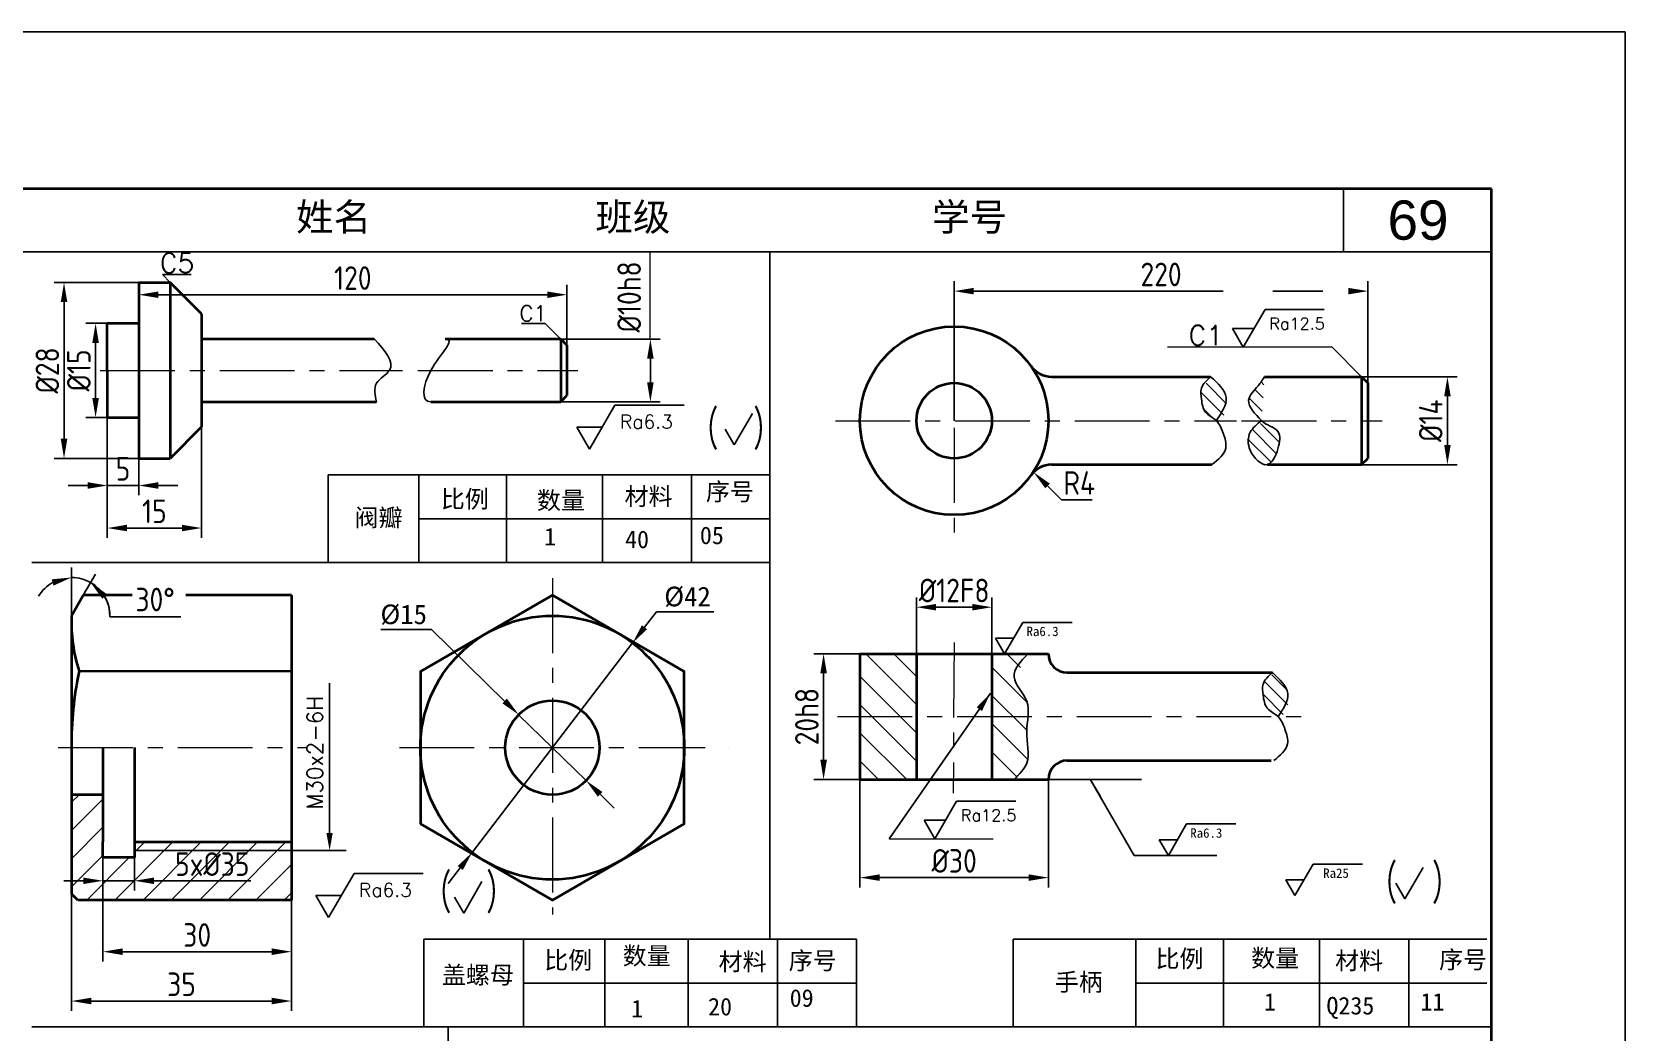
# Model space of a CAD drawing. Header units: millimetres. Extents: x 645 to 2308, y 762 to 2069.
# Drawn here: x 2105.5 to 2308.5, y 1611.5 to 1738.9 of the extents above; entities that cross this region are included whole.
import ezdxf
from ezdxf.enums import TextEntityAlignment as Align

# ---------------------------------------------------------------- set-up
doc = ezdxf.new("R2010")
doc.units = ezdxf.units.MM
doc.linetypes.add('CENTER', pattern=[50.8, 31.75, -6.35, 6.35, -6.35])
for name, color, linetype in [('尺寸标注', 250, 'Continuous'), ('文字', 7, 'Continuous'), ('细实线', 7, 'Continuous')]:
    doc.layers.add(name, color=color, linetype=linetype)
for name, color, linetype, lineweight in [('点划线', 7, 'CENTER', 15), ('点化线', 7, 'CENTER', 15), ('点画线', 7, 'CENTER', 15), ('粗实线', 7, 'Continuous', 40)]:
    doc.layers.add(name, color=color, linetype=linetype, lineweight=lineweight)
doc.styles.add('HZ', font='txt.shx', dxfattribs={"bigfont": 'gbcbig.shx'})
doc.styles.add('汉字', font='gbenor.shx', dxfattribs={"bigfont": 'gbcbig.shx'})
doc.styles.add('直径', font='txt.shx')
doc.dimstyles.new('ISO-25', dxfattribs={"dimtxt": 3, "dimasz": 2.5, "dimexe": 1.25, "dimexo": 0, "dimtad": 1, "dimdec": 0, "dimdsep": 46, "dimtxsty": '汉字', "dimcen": 2.5, "dimadec": 0, "dimazin": 0, "dimtfac": 1, "dimtdec": 0, "dimtmove": 0, "dimatfit": 3, "dimfxl": 0, "dimarcsym": 0})
doc.dimstyles.new('ISO-25$2', dxfattribs={"dimtxt": 3, "dimasz": 2.5, "dimexe": 1.25, "dimexo": 0, "dimtad": 1, "dimtih": 1, "dimtoh": 1, "dimdec": 0, "dimdsep": 46, "dimtxsty": '汉字', "dimcen": 2.5, "dimadec": 0, "dimazin": 0, "dimtfac": 1, "dimtdec": 0, "dimtmove": 0, "dimatfit": 3, "dimfxl": 0, "dimarcsym": 0})
doc.dimstyles.new('ISO-25$4', dxfattribs={"dimtxt": 3, "dimasz": 2.5, "dimexe": 1.25, "dimexo": 0, "dimtad": 1, "dimtoh": 1, "dimdec": 0, "dimlfac": 1.25, "dimdsep": 46, "dimtxsty": '汉字', "dimcen": 2.5, "dimadec": 0, "dimazin": 2, "dimtfac": 1, "dimtdec": 0, "dimtmove": 0, "dimatfit": 1, "dimfxl": 0, "dimarcsym": 0})
doc.dimstyles.new('直径', dxfattribs={"dimtxt": 2.5, "dimasz": 2.5, "dimexe": 1.25, "dimexo": 0, "dimtad": 1, "dimtoh": 1, "dimdsep": 46, "dimtxsty": 'Standard', "dimcen": 2.5, "dimadec": 0, "dimazin": 2, "dimtfac": 1, "dimtmove": 0, "dimatfit": 3, "dimldrblk": 'NONE', "dimfxl": 0, "dimarcsym": 0})
pattern_1 = [(135, (1963.456, 1482.8559), (-0.8980256, -0.8980256), [])]

# ---------------------------------------------------------------- blocks, each defined once
blk = doc.blocks.new('*D135')
at = {"layer": 'Defpoints', "color": 0, "transparency": 16777216}
for p in [(2115.14, 1701.75), (2113.65, 1689.75), (2115.14, 1689.75)]:
    blk.add_point(p, dxfattribs=at)
at = {"layer": '细实线', "color": 0, "lineweight": -2, "transparency": 16777216}
for p, q in [((2115.14, 1701.75), (2112.4, 1701.75)), ((2113.65, 1699.25), (2113.65, 1692.25)), ((2115.14, 1689.75), (2112.4, 1689.75))]:
    blk.add_line(p, q, dxfattribs=at)
at = {"layer": '细实线', "color": 0, "transparency": 16777216}
for points in [[(2113.23, 1699.25), (2114.07, 1699.25), (2113.65, 1701.75)], [(2113.23, 1692.25), (2114.07, 1692.25), (2113.65, 1689.75)]]:
    blk.add_solid(points, dxfattribs=at)
at = {"layer": '细实线', "color": 0, "transparency": 16777216, "insert": (2111.52, 1695.75), "char_height": 3, "attachment_point": 5, "rotation": 90, "style": '汉字'}
blk.add_mtext('%%C15', dxfattribs=at)
blk = doc.blocks.new('*D136')
at = {"layer": 'Defpoints', "color": 0, "transparency": 16777216}
for p in [(2119.14, 1706.95), (2109.63, 1684.55), (2119.14, 1684.55)]:
    blk.add_point(p, dxfattribs=at)
at = {"layer": '细实线', "color": 0, "lineweight": -2, "transparency": 16777216}
for p, q in [((2119.14, 1706.95), (2108.38, 1706.95)), ((2109.63, 1704.45), (2109.63, 1687.05)), ((2119.14, 1684.55), (2108.38, 1684.55))]:
    blk.add_line(p, q, dxfattribs=at)
at = {"layer": '细实线', "color": 0, "transparency": 16777216}
for points in [[(2109.21, 1704.45), (2110.05, 1704.45), (2109.63, 1706.95)], [(2109.21, 1687.05), (2110.05, 1687.05), (2109.63, 1684.55)]]:
    blk.add_solid(points, dxfattribs=at)
at = {"layer": '细实线', "color": 0, "transparency": 16777216, "insert": (2107.51, 1695.75), "char_height": 3, "attachment_point": 5, "rotation": 90, "style": '汉字'}
blk.add_mtext('%%c28', dxfattribs=at)
blk = doc.blocks.new('*D137')
at = {"layer": 'Defpoints', "color": 0, "transparency": 16777216}
for p in [(2119.14, 1706.95), (2173.68, 1705.39), (2173.68, 1698.95)]:
    blk.add_point(p, dxfattribs=at)
at = {"layer": '细实线', "color": 0, "lineweight": -2, "transparency": 16777216}
for p, q in [((2119.14, 1706.95), (2119.14, 1704.14)), ((2173.68, 1698.95), (2173.68, 1706.64)), ((2121.64, 1705.39), (2171.18, 1705.39))]:
    blk.add_line(p, q, dxfattribs=at)
at = {"layer": '细实线', "color": 0, "transparency": 16777216}
for points in [[(2121.64, 1705.8), (2121.64, 1704.97), (2119.14, 1705.39)], [(2171.18, 1705.8), (2171.18, 1704.97), (2173.68, 1705.39)]]:
    blk.add_solid(points, dxfattribs=at)
at = {"layer": '细实线', "color": 0, "transparency": 16777216, "insert": (2146.41, 1707.51), "char_height": 3, "attachment_point": 5, "style": '汉字'}
blk.add_mtext('120', dxfattribs=at)
blk = doc.blocks.new('*D138')
at = {"layer": 'Defpoints', "color": 0, "transparency": 16777216}
for p in [(2168.59, 1699.75), (2168.59, 1691.75), (2184.31, 1691.75)]:
    blk.add_point(p, dxfattribs=at)
at = {"layer": '细实线', "color": 0, "lineweight": -2, "transparency": 16777216}
for p, q in [((2168.59, 1699.75), (2185.56, 1699.75)), ((2184.31, 1697.25), (2184.31, 1694.25)), ((2168.59, 1691.75), (2185.56, 1691.75))]:
    blk.add_line(p, q, dxfattribs=at)
at = {"layer": '细实线', "color": 0, "transparency": 16777216}
for points in [[(2183.89, 1697.25), (2184.73, 1697.25), (2184.31, 1699.75)], [(2183.89, 1694.25), (2184.73, 1694.25), (2184.31, 1691.75)]]:
    blk.add_solid(points, dxfattribs=at)
at = {"layer": '细实线', "color": 0, "transparency": 16777216, "insert": (2181.61, 1705.11), "char_height": 3, "attachment_point": 5, "rotation": 90, "style": '汉字'}
blk.add_mtext('%%C10h8', dxfattribs=at)
blk = doc.blocks.new('*D139')
at = {"layer": 'Defpoints', "color": 0, "transparency": 16777216}
for p in [(2114.59, 1635.72), (2118.59, 1635.72), (2118.59, 1630.77)]:
    blk.add_point(p, dxfattribs=at)
at = {"layer": '细实线', "color": 0, "lineweight": -2, "transparency": 16777216}
for p, q in [((2114.59, 1635.72), (2114.59, 1629.52)), ((2118.59, 1635.72), (2118.59, 1629.52)), ((2112.09, 1630.77), (2109.59, 1630.77)), ((2114.59, 1630.77), (2118.59, 1630.77)), ((2121.09, 1630.77), (2133.44, 1630.77))]:
    blk.add_line(p, q, dxfattribs=at)
at = {"layer": '细实线', "color": 0, "transparency": 16777216}
for points in [[(2112.09, 1631.18), (2112.09, 1630.35), (2114.59, 1630.77)], [(2121.09, 1631.18), (2121.09, 1630.35), (2118.59, 1630.77)]]:
    blk.add_solid(points, dxfattribs=at)
at = {"layer": '细实线', "color": 0, "transparency": 16777216, "insert": (2128.51, 1632.89), "char_height": 3, "attachment_point": 5, "style": '汉字'}
blk.add_mtext('5x%%c35', dxfattribs=at)
blk = doc.blocks.new('*D140')
at = {"layer": 'Defpoints', "color": 0, "transparency": 16777216}
for p in [(2167.53, 1651.92), (2176.12, 1643.53)]:
    blk.add_point(p, dxfattribs=at)
at = {"layer": '细实线', "color": 0, "lineweight": -2, "transparency": 16777216}
for p, q in [((2149.98, 1662.76), (2156.44, 1662.76)), ((2156.44, 1662.76), (2165.75, 1653.66)), ((2176.12, 1643.53), (2167.53, 1651.92)), ((2177.9, 1641.78), (2179.69, 1640.03))]:
    blk.add_line(p, q, dxfattribs=at)
at = {"layer": '细实线', "color": 0, "transparency": 16777216}
for points in [[(2166.04, 1653.96), (2165.46, 1653.36), (2167.53, 1651.92)], [(2178.2, 1642.08), (2177.61, 1641.48), (2176.12, 1643.53)]]:
    blk.add_solid(points, dxfattribs=at)
at = {"layer": '细实线', "color": 0, "transparency": 16777216, "insert": (2152.89, 1664.64), "char_height": 2.5, "attachment_point": 5}
blk.add_mtext('%%C15', dxfattribs=at)
blk = doc.blocks.new('_None')
blk = doc.blocks.new('*D141')
at = {"layer": 'Defpoints', "color": 0, "transparency": 16777216}
for p in [(2270.82, 1694.95), (2285.82, 1694.95), (2271.34, 1683.75)]:
    blk.add_point(p, dxfattribs=at)
at = {"layer": '细实线', "color": 0, "lineweight": -2, "transparency": 16777216}
for p, q in [((2270.82, 1694.95), (2287.07, 1694.95)), ((2285.82, 1686.25), (2285.82, 1692.45)), ((2271.34, 1683.75), (2287.07, 1683.75))]:
    blk.add_line(p, q, dxfattribs=at)
at = {"layer": '细实线', "color": 0, "transparency": 16777216}
for points in [[(2285.41, 1692.45), (2286.24, 1692.45), (2285.82, 1694.95)], [(2285.41, 1686.25), (2286.24, 1686.25), (2285.82, 1683.75)]]:
    blk.add_solid(points, dxfattribs=at)
at = {"layer": '细实线', "color": 0, "transparency": 16777216, "insert": (2283.7, 1689.35), "char_height": 3, "attachment_point": 5, "rotation": 90, "style": '汉字'}
blk.add_mtext('%%C14', dxfattribs=at)
blk = doc.blocks.new('*D142')
at = {"layer": 'Defpoints', "color": 0, "transparency": 16777216}
for p in [(2227.8, 1665.6), (2218.2, 1659.67), (2227.8, 1659.67)]:
    blk.add_point(p, dxfattribs=at)
at = {"layer": '细实线', "color": 0, "lineweight": -2, "transparency": 16777216}
for p, q in [((2218.2, 1659.67), (2218.2, 1666.85)), ((2227.8, 1659.67), (2227.8, 1666.85)), ((2220.7, 1665.6), (2225.3, 1665.6))]:
    blk.add_line(p, q, dxfattribs=at)
at = {"layer": '细实线', "color": 0, "transparency": 16777216}
for points in [[(2220.7, 1666.02), (2220.7, 1665.19), (2218.2, 1665.6)], [(2225.3, 1666.02), (2225.3, 1665.19), (2227.8, 1665.6)]]:
    blk.add_solid(points, dxfattribs=at)
at = {"layer": '细实线', "color": 0, "transparency": 16777216, "insert": (2223, 1667.73), "char_height": 3, "attachment_point": 5, "style": '汉字'}
blk.add_mtext('%%c12F8', dxfattribs=at)
blk = doc.blocks.new('*D143')
at = {"layer": 'Defpoints', "color": 0, "transparency": 16777216}
for p in [(2211, 1659.67), (2206.37, 1643.67), (2211, 1643.67)]:
    blk.add_point(p, dxfattribs=at)
at = {"layer": '细实线', "color": 0, "lineweight": -2, "transparency": 16777216}
for p, q in [((2211, 1659.67), (2205.12, 1659.67)), ((2206.37, 1657.17), (2206.37, 1646.17)), ((2211, 1643.67), (2205.12, 1643.67))]:
    blk.add_line(p, q, dxfattribs=at)
at = {"layer": '细实线', "color": 0, "transparency": 16777216}
for points in [[(2205.95, 1657.17), (2206.79, 1657.17), (2206.37, 1659.67)], [(2205.95, 1646.17), (2206.79, 1646.17), (2206.37, 1643.67)]]:
    blk.add_solid(points, dxfattribs=at)
at = {"layer": '细实线', "color": 0, "transparency": 16777216, "insert": (2204.24, 1651.67), "char_height": 3, "attachment_point": 5, "rotation": 90, "style": '汉字'}
blk.add_mtext('20h8', dxfattribs=at)
blk = doc.blocks.new('*D144')
at = {"layer": 'Defpoints', "color": 0, "transparency": 16777216}
for p in [(2211, 1643.67), (2235, 1643.67), (2235, 1631.17)]:
    blk.add_point(p, dxfattribs=at)
at = {"layer": '细实线', "color": 0, "lineweight": -2, "transparency": 16777216}
for p, q in [((2211, 1643.67), (2211, 1629.92)), ((2235, 1643.67), (2235, 1629.92)), ((2213.5, 1631.17), (2232.5, 1631.17))]:
    blk.add_line(p, q, dxfattribs=at)
at = {"layer": '细实线', "color": 0, "transparency": 16777216}
for points in [[(2213.5, 1631.59), (2213.5, 1630.76), (2211, 1631.17)], [(2232.5, 1631.59), (2232.5, 1630.76), (2235, 1631.17)]]:
    blk.add_solid(points, dxfattribs=at)
at = {"layer": '细实线', "color": 0, "transparency": 16777216, "insert": (2223, 1633.3), "char_height": 3, "attachment_point": 5, "style": '汉字'}
blk.add_mtext('%%c30', dxfattribs=at)
blk = doc.blocks.new('粗糙度+')
at = {"layer": '细实线'}
for p, q in [((0, 0), (5.77, 10)), ((5.77, 10), (13.35, 10)), ((13.35, 10), (21.47, 10)), ((-2.89, 5), (2.89, 5)), ((0, 0), (-2.89, 5))]:
    blk.add_line(p, q, dxfattribs=at)
blk.add_attdef('RA', text='', height=3, dxfattribs=at).set_placement((17.18, 5.63), align=Align.RIGHT)
blk = doc.blocks.new('1')
at = {"layer": '细实线'}
for p, q in [((0, 0), (4.62, 8)), ((4.62, 8), (10.68, 8)), ((10.68, 8), (17.18, 8)), ((-2.31, 4), (2.31, 4)), ((0, 0), (-2.31, 4))]:
    blk.add_line(p, q, dxfattribs=at)
at = {"layer": '点划线', "style": 'HZ'}
blk.add_attdef('RA', (5.52, 3.76), '', height=2.5, dxfattribs=at)
blk = doc.blocks.new('*D189')
at = {"layer": 'Defpoints', "color": 0, "transparency": 16777216}
for p in [(2233.11, 1682.79), (2235.4, 1680.55)]:
    blk.add_point(p, dxfattribs=at)
at = {"layer": '点划线', "color": 0, "lineweight": -2, "transparency": 16777216}
for p, q in [((2236.68, 1679.29), (2234.9, 1681.04)), ((2240.56, 1679.29), (2236.68, 1679.29))]:
    blk.add_line(p, q, dxfattribs=at)
at = {"layer": '点划线', "color": 0, "transparency": 16777216}
blk.add_solid([(2235.19, 1681.34), (2234.6, 1680.74), (2233.11, 1682.79)], dxfattribs=at)
at = {"layer": '点划线', "color": 0, "transparency": 16777216, "insert": (2238.93, 1681.42), "char_height": 3, "attachment_point": 5, "style": '汉字'}
blk.add_mtext('R4', dxfattribs=at)
blk = doc.blocks.new('*D195')
at = {"layer": 'Defpoints', "color": 0, "transparency": 16777216}
for p in [(2115.14, 1689.95), (2119.14, 1689.75), (2119.14, 1681.1)]:
    blk.add_point(p, dxfattribs=at)
at = {"layer": '点划线', "color": 0, "lineweight": -2, "transparency": 16777216}
for p, q in [((2115.14, 1689.95), (2115.14, 1679.85)), ((2119.14, 1689.75), (2119.14, 1679.85)), ((2112.64, 1681.1), (2110.14, 1681.1)), ((2115.14, 1681.1), (2119.14, 1681.1)), ((2121.64, 1681.1), (2124.14, 1681.1))]:
    blk.add_line(p, q, dxfattribs=at)
at = {"layer": '点划线', "color": 0, "transparency": 16777216}
for points in [[(2112.64, 1681.52), (2112.64, 1680.68), (2115.14, 1681.1)], [(2121.64, 1681.52), (2121.64, 1680.68), (2119.14, 1681.1)]]:
    blk.add_solid(points, dxfattribs=at)
at = {"layer": '点划线', "color": 0, "transparency": 16777216, "insert": (2117.14, 1683.22), "char_height": 3, "attachment_point": 5, "style": '汉字'}
blk.add_mtext('5', dxfattribs=at)
blk = doc.blocks.new('*D196')
at = {"layer": 'Defpoints', "color": 0, "transparency": 16777216}
for p in [(2115.14, 1689.95), (2127.14, 1689.95), (2127.14, 1675.68)]:
    blk.add_point(p, dxfattribs=at)
at = {"layer": '点划线', "color": 0, "lineweight": -2, "transparency": 16777216}
for p, q in [((2115.14, 1689.95), (2115.14, 1674.43)), ((2127.14, 1689.95), (2127.14, 1674.43)), ((2117.64, 1675.68), (2124.64, 1675.68))]:
    blk.add_line(p, q, dxfattribs=at)
at = {"layer": '点划线', "color": 0, "transparency": 16777216}
for points in [[(2117.64, 1676.1), (2117.64, 1675.27), (2115.14, 1675.68)], [(2124.64, 1676.1), (2124.64, 1675.27), (2127.14, 1675.68)]]:
    blk.add_solid(points, dxfattribs=at)
at = {"layer": '点划线', "color": 0, "transparency": 16777216, "insert": (2121.14, 1677.81), "char_height": 3, "attachment_point": 5, "style": '汉字'}
blk.add_mtext('15', dxfattribs=at)
blk = doc.blocks.new('*D197')
at = {"layer": 'Defpoints', "color": 0, "transparency": 16777216}
for p in [(2275.7, 1705.85), (2223, 1689.35), (2275.7, 1689.35)]:
    blk.add_point(p, dxfattribs=at)
at = {"layer": '点划线', "color": 0, "lineweight": -2, "transparency": 16777216}
for p, q in [((2223, 1689.35), (2223, 1707.1)), ((2275.7, 1689.35), (2275.7, 1707.1)), ((2225.5, 1705.85), (2273.2, 1705.85))]:
    blk.add_line(p, q, dxfattribs=at)
at = {"layer": '点划线', "color": 0, "transparency": 16777216}
for points in [[(2225.5, 1706.26), (2225.5, 1705.43), (2223, 1705.85)], [(2273.2, 1706.26), (2273.2, 1705.43), (2275.7, 1705.85)]]:
    blk.add_solid(points, dxfattribs=at)
at = {"layer": '点划线', "color": 0, "transparency": 16777216, "insert": (2249.35, 1707.97), "char_height": 3, "attachment_point": 5, "style": '汉字'}
blk.add_mtext('220', dxfattribs=at)
blk = doc.blocks.new('*D281')
at = {"layer": 'Defpoints', "color": 0, "transparency": 16777216}
for p in [(2182.04, 1661.06), (2161.61, 1634.38)]:
    blk.add_point(p, dxfattribs=at)
at = {"layer": '尺寸标注', "color": 0, "lineweight": -2, "transparency": 16777216}
for p, q in [((2185.08, 1665.03), (2183.56, 1663.05)), ((2192.37, 1665.03), (2185.08, 1665.03)), ((2161.61, 1634.38), (2182.04, 1661.06)), ((2160.09, 1632.4), (2158.57, 1630.41))]:
    blk.add_line(p, q, dxfattribs=at)
at = {"layer": '尺寸标注', "color": 0, "transparency": 16777216}
for points in [[(2183.23, 1663.3), (2183.89, 1662.79), (2182.04, 1661.06)], [(2159.76, 1632.65), (2160.42, 1632.14), (2161.61, 1634.38)]]:
    blk.add_solid(points, dxfattribs=at)
at = {"layer": '尺寸标注', "color": 0, "transparency": 16777216, "insert": (2189.04, 1666.91), "char_height": 2.5, "attachment_point": 5}
blk.add_mtext('%%C42', dxfattribs=at)
blk = doc.blocks.new('*D282')
at = {"layer": 'Defpoints', "color": 0, "transparency": 16777216}
for p in [(2110.59, 1629.12), (2138.59, 1628.32), (2110.59, 1615.46)]:
    blk.add_point(p, dxfattribs=at)
at = {"layer": '尺寸标注', "color": 0, "lineweight": -2, "transparency": 16777216}
for p, q in [((2110.59, 1629.12), (2110.59, 1614.21)), ((2138.59, 1628.32), (2138.59, 1614.21)), ((2136.09, 1615.46), (2113.09, 1615.46))]:
    blk.add_line(p, q, dxfattribs=at)
at = {"layer": '尺寸标注', "color": 0, "transparency": 16777216}
for points in [[(2113.09, 1615.88), (2113.09, 1615.04), (2110.59, 1615.46)], [(2136.09, 1615.88), (2136.09, 1615.04), (2138.59, 1615.46)]]:
    blk.add_solid(points, dxfattribs=at)
at = {"layer": '尺寸标注', "color": 0, "transparency": 16777216, "insert": (2124.59, 1617.59), "char_height": 3, "attachment_point": 5, "style": '汉字'}
blk.add_mtext('35', dxfattribs=at)
blk = doc.blocks.new('*D283')
at = {"layer": 'Defpoints', "color": 0, "transparency": 16777216}
for p in [(2138.59, 1635.72), (2114.59, 1633.72), (2138.59, 1621.74)]:
    blk.add_point(p, dxfattribs=at)
at = {"layer": '尺寸标注', "color": 0, "lineweight": -2, "transparency": 16777216}
for p, q in [((2138.59, 1635.72), (2138.59, 1620.49)), ((2114.59, 1633.72), (2114.59, 1620.49)), ((2117.09, 1621.74), (2136.09, 1621.74))]:
    blk.add_line(p, q, dxfattribs=at)
at = {"layer": '尺寸标注', "color": 0, "transparency": 16777216}
for points in [[(2117.09, 1622.16), (2117.09, 1621.32), (2114.59, 1621.74)], [(2136.09, 1622.16), (2136.09, 1621.32), (2138.59, 1621.74)]]:
    blk.add_solid(points, dxfattribs=at)
at = {"layer": '尺寸标注', "color": 0, "transparency": 16777216, "insert": (2126.59, 1623.87), "char_height": 3, "attachment_point": 5, "style": '汉字'}
blk.add_mtext('30', dxfattribs=at)
blk = doc.blocks.new('*D284')
at = {"layer": 'Defpoints', "color": 0, "transparency": 16777216}
for p in [(2111.43, 1669.32), (2112.08, 1667.12), (2110.59, 1664.52), (2110.59, 1664.52), (2110.59, 1629.12)]:
    blk.add_point(p, dxfattribs=at)
at = {"layer": '尺寸标注', "color": 0, "lineweight": -2, "transparency": 16777216}
for p, q in [((2110.59, 1664.52), (2110.59, 1670.64)), ((2112.08, 1667.12), (2113.65, 1669.82)), ((2115.45, 1664.37), (2124.51, 1664.37))]:
    blk.add_line(p, q, dxfattribs=at)
for start, end in [(119.7541, 149.5081), (60, 90), (358.2067, 60), (0.4919, 30.2459)]:
    blk.add_arc((2110.59, 1664.52), 4.87, start, end, dxfattribs=at)
at = {"layer": '尺寸标注', "color": 0, "transparency": 16777216}
for points in [[(2108.06, 1669.15), (2108.28, 1668.35), (2110.59, 1669.39)], [(2114.5, 1666.68), (2115.09, 1667.27), (2113.02, 1668.74)]]:
    blk.add_solid(points, dxfattribs=at)
at = {"layer": '尺寸标注', "color": 0, "transparency": 16777216, "insert": (2121.23, 1666.58), "char_height": 3, "attachment_point": 5, "style": '汉字'}
blk.add_mtext('30°', dxfattribs=at)

msp = doc.modelspace()

# ---------------------------------------------------------------- hatches: boundary and pattern name
at = {"layer": '细实线'}
h = msp.add_hatch(dxfattribs=at)
h.set_pattern_fill('ANSI31', color=256, scale=0.8, angle=90, style=0)
h.set_pattern_definition([(135, (1963.456, 1482.8559), (-1.796051, -1.796051), [])])
edge = h.paths.add_edge_path()
edge.add_spline(control_points=[(2255.6663, 1694.9512), (2255.6663, 1694.3254), (2254.1159, 1693.7806), (2254.5505, 1691.9535), (2254.7465, 1690.2435), (2255.9692, 1689.7438), (2256.3873, 1689.3512)], knot_values=[0, 0, 0, 0, 1.87735994, 3.26965526, 5.03115985, 6.76211037, 6.76211037, 6.76211037, 6.76211037], degree=3, periodic=0)
edge.add_spline(control_points=[(2256.3873, 1689.3512), (2257.4517, 1689.3512), (2258.2769, 1692.8679), (2256.5479, 1694.2477), (2255.6663, 1694.9512)], knot_values=[0, 0, 0, 0, 3.19314557, 6.51424124, 6.51424124, 6.51424124, 6.51424124], degree=3, periodic=0)
h = msp.add_hatch(dxfattribs=at)
h.set_pattern_fill('ANSI31', color=256, scale=0.4, angle=90, style=0)
h.set_pattern_definition(pattern_1)
edge = h.paths.add_edge_path()
edge.add_spline(control_points=[(2255.6663, 1694.9512), (2255.6663, 1694.3254), (2254.1159, 1693.7806), (2254.5505, 1691.9535), (2254.7465, 1690.2435), (2255.9692, 1689.7438), (2256.3873, 1689.3512)], knot_values=[0, 0, 0, 0, 1.87735994, 3.26965526, 5.03115985, 6.76211037, 6.76211037, 6.76211037, 6.76211037], degree=3, periodic=0)
edge.add_spline(control_points=[(2256.3873, 1689.3512), (2257.4517, 1689.3512), (2258.2769, 1692.8679), (2256.5479, 1694.2477), (2255.6663, 1694.9512)], knot_values=[0, 0, 0, 0, 3.19314557, 6.51424124, 6.51424124, 6.51424124, 6.51424124], degree=3, periodic=0)
h = msp.add_hatch(dxfattribs=at)
h.set_pattern_fill('ANSI31', color=256, scale=0.4, angle=90, style=0)
h.set_pattern_definition(pattern_1)
edge = h.paths.add_edge_path()
edge.add_spline(control_points=[(2262.1528, 1689.3507), (2262.1069, 1688.6616), (2260.1133, 1688.0967), (2260.4429, 1685.3399), (2262.9455, 1682.7662), (2264.362, 1685.6938), (2264.7408, 1688.3866), (2262.7411, 1688.7596), (2262.1528, 1689.3507)], knot_values=[0.00049818, 0.00049818, 0.00049818, 0.00049818, 2.07298306, 4.33706949, 7.180248, 9.64086479, 11.81438725, 14.32040795, 14.32040795, 14.32040795, 14.32040795], degree=3, periodic=0)
edge.add_spline(control_points=[(2262.5223, 1694.9512), (2262.2758, 1694.5651), (2261.6469, 1693.5803), (2259.6844, 1691.7894), (2261.4261, 1690.1154), (2262.1342, 1689.3694), (2262.1527, 1689.3509), (2262.1528, 1689.3507)], knot_values=[14.32040795, 14.32040795, 14.32040795, 14.32040795, 15.73061725, 17.91765675, 20.93611055, 21.0141599, 21.01486212, 21.01486212, 21.01486212, 21.01486212], degree=3, periodic=0)
h = msp.add_hatch(dxfattribs=at)
h.set_pattern_fill('ANSI31', color=256, scale=0.8, angle=90, style=0)
h.set_pattern_definition([(135, (1963.456, 1494.8559), (-1.796051, -1.796051), [])])
edge = h.paths.add_edge_path()
edge.add_spline(control_points=[(2232.4859, 1651.6731), (2232.572, 1652.3757), (2232.5832, 1654.1726), (2228.6568, 1656.2479), (2233.5187, 1659.6731), (2232.3763, 1659.6731)], knot_values=[0.00000826, 0.00000826, 0.00000826, 0.00000826, 2.06182195, 5.53505451, 8.96239722, 8.96239722, 8.96239722, 8.96239722], degree=3, periodic=0)
edge.add_line((2232.3763, 1659.6731), (2227.803, 1659.6731))
edge.add_line((2227.803, 1659.6731), (2227.803, 1651.6731))
edge.add_line((2227.803, 1651.6731), (2232.4859, 1651.6731))
edge = h.paths.add_edge_path()
edge.add_spline(control_points=[(2230.6343, 1643.6731), (2231.2997, 1644.3278), (2232.9837, 1645.9847), (2231.9613, 1648.9814), (2232.4098, 1651.0529), (2232.4859, 1651.6731)], knot_values=[8.96239722, 8.96239722, 8.96239722, 8.96239722, 11.58570487, 15.60121603, 17.42106332, 17.42106332, 17.42106332, 17.42106332], degree=3, periodic=0)
edge.add_line((2232.4859, 1651.6731), (2227.803, 1651.6731))
edge.add_line((2227.803, 1651.6731), (2227.803, 1643.6731))
edge.add_line((2227.803, 1643.6731), (2230.6343, 1643.6731))
h.paths.add_polyline_path([(2211.003, 1643.6731), (2218.203, 1643.6731), (2218.203, 1651.6731), (2211.003, 1651.6731)])
h.paths.add_polyline_path([(2211.003, 1651.6731), (2218.203, 1651.6731), (2218.203, 1659.6731), (2211.003, 1659.6731)])
h = msp.add_hatch(dxfattribs=at)
h.set_pattern_fill('ANSI31', color=256, scale=0.4, angle=90, style=0)
h.set_pattern_definition(pattern_1)
edge = h.paths.add_edge_path()
edge.add_spline(control_points=[(2264.2466, 1651.6731), (2265.311, 1651.6731), (2266.1363, 1655.1897), (2264.4072, 1656.5696), (2263.5256, 1657.2731)], knot_values=[0, 0, 0, 0, 3.19314557, 6.51424124, 6.51424124, 6.51424124, 6.51424124], degree=3, periodic=0)
edge.add_spline(control_points=[(2263.5256, 1657.2731), (2263.5256, 1656.6473), (2261.9753, 1656.1025), (2262.4098, 1654.2754), (2262.6058, 1652.5654), (2263.8285, 1652.0657), (2264.2466, 1651.6731)], knot_values=[0, 0, 0, 0, 1.87735994, 3.26965526, 5.03115985, 6.76211037, 6.76211037, 6.76211037, 6.76211037], degree=3, periodic=0)
h = msp.add_hatch(dxfattribs=at)
h.set_pattern_fill('ANSI31', color=256, scale=0.8, style=0)
h.set_pattern_definition([(45, (1963.456, 1482.8559), (-1.79605, 1.79605), [])])
h.paths.add_polyline_path([(2110.586, 1629.1227), (2111.386, 1628.3227), (2138.586, 1628.3227), (2138.586, 1634.633), (2118.586, 1634.633), (2118.586, 1633.7217), (2114.586, 1633.7217), (2114.586, 1635.7217), (2114.586, 1641.7217), (2110.586, 1641.7217)])
h.paths.add_polyline_path([(2138.586, 1634.633), (2138.586, 1635.7217), (2118.586, 1635.7217), (2118.586, 1634.633)], flags=17)
h.paths.add_polyline_path([(2123.586, 1634.5174), (2136.5026, 1634.5174), (2136.5026, 1630.7674), (2123.586, 1630.7674)], flags=24)

# ---------------------------------------------------------------- linework, layer by layer
at = {"layer": '尺寸标注'}
msp.add_line((2210.5586, 1623.321), (2210.5586, 1612.1561), dxfattribs=at)
at = {"layer": '点划线'}
for p, q in [((2184.2849, 1699.7549), (2184.2849, 1710.8559)), ((2271.1229, 1698.6984), (2250.1602, 1698.6984)), ((2218.203, 1659.6731), (2229.4299, 1659.6731)), ((2214.7355, 1636.1035), (2227.9791, 1636.1035))]:
    msp.add_line(p, q, dxfattribs=at)
at = {"layer": '点化线', "ltscale": 0.3}
for p, q in [((2223.003, 1703.6699), (2223.003, 1674.622)), ((2114.2212, 1695.7549), (2152.757, 1695.7549)), ((2154.6994, 1695.7549), (2175.0512, 1695.7549)), ((2207.8864, 1689.3512), (2258.9672, 1689.3512)), ((2259.6025, 1689.3512), (2277.5189, 1689.3512)), ((2171.8253, 1669.2949), (2171.8253, 1626.4711)), ((2223.003, 1661.0903), (2222.8675, 1641.9062)), ((2108.8641, 1647.7217), (2140.5742, 1647.7217)), ((2152.3511, 1647.7217), (2191.2687, 1647.7217))]:
    msp.add_line(p, q, dxfattribs=at)
at = {"layer": '点画线'}
msp.add_line((2211.003, 1659.6731), (2227.803, 1659.6731), dxfattribs=at)
at = {"layer": '点画线', "ltscale": 0.3}
for p, q in [((2208.1304, 1651.6731), (2268.1444, 1651.6731)), ((2194.2892, 1647.7217), (2194.3202, 1647.7217)), ((2179.572, 1621.1013), (2179.572, 1621.0946))]:
    msp.add_line(p, q, dxfattribs=at)
at = {"layer": '粗实线', "color": 7}
for p, q in [((2291.456, 1718.8559), (1966.456, 1718.8559)), ((2291.456, 1490.8559), (2291.456, 1718.8559))]:
    msp.add_line(p, q, dxfattribs=at)
at = {"layer": '粗实线'}
for p, q in [((2119.1393, 1706.9549), (2119.1393, 1684.5549)), ((2119.1393, 1706.9549), (2123.1393, 1706.9549)), ((2123.1393, 1706.9549), (2123.1393, 1684.5549)), ((2127.1393, 1702.9549), (2123.1393, 1706.9549)), ((2127.1393, 1702.9549), (2127.1393, 1688.5549)), ((2115.1393, 1695.7549), (2115.1393, 1701.7549)), ((2115.1393, 1701.7549), (2119.1393, 1701.7549)), ((2127.1393, 1699.7549), (2149.1259, 1699.7549)), ((2158.1658, 1699.7549), (2172.8844, 1699.7549)), ((2172.8844, 1699.7549), (2173.6844, 1698.9549)), ((2172.8844, 1699.7549), (2172.8844, 1691.7549)), ((2173.6844, 1698.9549), (2173.6844, 1692.5549)), ((2115.1393, 1695.7549), (2115.1393, 1689.7549)), ((2235.3965, 1694.9512), (2255.6663, 1694.9512)), ((2262.5223, 1694.9512), (2274.8966, 1694.9512)), ((2274.8966, 1694.9512), (2274.8966, 1683.7512)), ((2274.8966, 1694.9512), (2275.6966, 1694.1512)), ((2172.8844, 1691.7549), (2173.6844, 1692.5549)), ((2275.6966, 1694.1512), (2275.6966, 1684.5512)), ((2127.1393, 1691.7549), (2149.4272, 1691.7549)), ((2156.3578, 1691.7549), (2172.8844, 1691.7549)), ((2115.1393, 1689.7549), (2119.1393, 1689.7549)), ((2127.1393, 1688.5549), (2123.1393, 1684.5549)), ((2119.1393, 1684.5549), (2123.1393, 1684.5549)), ((2274.8966, 1683.7512), (2275.6966, 1684.5512)), ((2235.3965, 1683.7512), (2255.8335, 1683.7512)), ((2262.8568, 1683.7512), (2274.8966, 1683.7512)), ((2110.586, 1664.5217), (2112.0837, 1667.1159)), ((2118.3037, 1667.117), (2112.0837, 1667.1159)), ((2138.586, 1667.1206), (2125.1341, 1667.1182)), ((2138.586, 1667.1206), (2138.586, 1628.3227)), ((2110.586, 1664.5217), (2110.586, 1629.1227)), ((2211.003, 1659.6731), (2211.003, 1643.6731)), ((2211.003, 1659.6731), (2235.003, 1659.6731)), ((2218.203, 1659.6731), (2218.203, 1643.6731)), ((2227.803, 1659.6731), (2227.803, 1643.6731)), ((2235.003, 1659.6731), (2235.003, 1659.6731)), ((2138.586, 1657.4212), (2111.5447, 1657.4441)), ((2237.403, 1657.2731), (2263.5256, 1657.2731)), ((2114.586, 1647.7217), (2114.586, 1635.7217)), ((2118.586, 1647.7217), (2118.586, 1633.7217)), ((2237.403, 1646.0731), (2263.3584, 1646.0731)), ((2211.003, 1643.6731), (2235.003, 1643.6731)), ((2235.003, 1643.6731), (2235.003, 1643.6731)), ((2114.586, 1641.7217), (2110.586, 1641.7217)), ((2114.586, 1633.7217), (2114.586, 1635.7217)), ((2118.586, 1635.7217), (2138.586, 1635.7217)), ((2118.586, 1633.7217), (2114.586, 1633.7217)), ((2111.386, 1628.3227), (2110.586, 1629.1227)), ((2138.586, 1628.3227), (2111.386, 1628.3227))]:
    msp.add_line(p, q, dxfattribs=at)
msp.add_lwpolyline([(2155.0253, 1638.0222), (2171.8253, 1628.3227), (2188.6253, 1638.0222), (2188.6253, 1657.4212), (2171.8253, 1667.1206), (2155.0253, 1657.4212)], close=True, dxfattribs=at)
for centre, radius in [((2223.003, 1689.3512), 12), ((2223.003, 1689.3512), 4.8), ((2171.8253, 1647.7217), 16.8), ((2171.8253, 1647.7217), 6)]:
    msp.add_circle(centre, radius, dxfattribs=at)
for centre, radius, start, end in [((2235.3965, 1698.1512), 3.2, 215.37654, 270), ((2235.3965, 1680.5512), 3.2, 90, 144.62346), ((2131.3201, 1663.7266), 20.7493, 177.804059, 197.624634), ((2237.403, 1659.6731), 2.4, 180, 270), ((2154.4707, 1648.3027), 43.8886, 167.978045, 180.758585), ((2237.403, 1643.6731), 2.4, 90, 180)]:
    msp.add_arc(centre, radius, start, end, dxfattribs=at)
at = {"layer": '细实线', "color": 7}
for p, q in [((2308.456, 1738.8559), (1936.456, 1738.8559)), ((2308.456, 1473.8559), (2308.456, 1738.8559)), ((2272.5741, 1718.8559), (2272.5741, 1710.8559)), ((1966.456, 1710.8559), (2291.456, 1710.8559))]:
    msp.add_line(p, q, dxfattribs=at)
at = {"layer": '细实线'}
for p, q in [((2199.5105, 1710.8559), (2199.5105, 1623.321)), ((2123.1393, 1706.9549), (2122.1592, 1707.9466)), ((2122.1592, 1707.9466), (2125.8091, 1707.9466)), ((2170.9111, 1701.7228), (2167.8991, 1701.7228)), ((2173.6844, 1698.9549), (2170.9111, 1701.7228)), ((2274.8966, 1694.9512), (2271.1229, 1698.6984)), ((2115.1393, 1689.9549), (2115.1393, 1689.1415)), ((2194.99, 1686.2808), (2197.2994, 1690.2808)), ((2194.99, 1686.2808), (2193.8353, 1688.2808)), ((2199.5018, 1682.4579), (2143.2897, 1682.4579)), ((2143.2897, 1682.4579), (2143.2897, 1671.2931)), ((2154.8082, 1682.4579), (2154.8082, 1671.2931)), ((2165.9906, 1682.4579), (2165.9906, 1671.2931)), ((2178.2053, 1682.4579), (2178.2053, 1671.2931)), ((2189.5597, 1682.4579), (2189.5597, 1671.2931)), ((2154.8082, 1676.8755), (2199.5018, 1676.8755)), ((2105.5292, 1671.2931), (2199.5105, 1671.2931)), ((2143.4509, 1636.8422), (2143.4509, 1655.9326)), ((2235.003, 1643.6731), (2246.8741, 1643.6731)), ((2245.9429, 1633.9999), (2240.3753, 1643.6431)), ((2118.586, 1634.633), (2138.586, 1634.633)), ((2138.586, 1634.633), (2145.5741, 1634.633)), ((2245.9429, 1633.9999), (2256.4412, 1633.9999)), ((2280.4032, 1628.4757), (2282.7126, 1632.4757)), ((2160.5318, 1626.6662), (2162.8412, 1630.6662)), ((2280.4032, 1628.4757), (2279.2485, 1630.4757)), ((2160.5318, 1626.6662), (2159.3771, 1628.6662)), ((2210.5586, 1623.321), (2155.4562, 1623.321)), ((2155.4562, 1623.321), (2155.4562, 1612.1561)), ((2168.1321, 1623.321), (2168.1321, 1612.1561)), ((2178.5145, 1623.321), (2178.5145, 1612.1561)), ((2189.1291, 1623.321), (2189.1291, 1612.1561)), ((2200.4836, 1623.321), (2200.4836, 1612.1561)), ((2290.8327, 1623.321), (2230.5158, 1623.321)), ((2230.5158, 1623.321), (2230.5158, 1612.1561)), ((2246.139, 1623.321), (2246.139, 1612.1561)), ((2257.3215, 1623.321), (2257.3215, 1612.1561)), ((2269.5361, 1623.321), (2269.5361, 1612.1561)), ((2280.8906, 1623.321), (2280.8906, 1612.1561)), ((2168.1321, 1617.7385), (2210.4257, 1617.7385)), ((2246.139, 1617.7385), (2290.8327, 1617.7385)), ((2105.5292, 1612.1561), (2291.456, 1612.1561)), ((2158.541, 1612.1561), (2158.541, 1490.8559))]:
    msp.add_line(p, q, dxfattribs=at)
msp.add_lwpolyline([(2241.6241, 1641.4802), (2240.3753, 1643.6431)], dxfattribs=at)
msp.add_lwpolyline([(2143.4509, 1636.8422, 0.8, 0, 0), (2143.4509, 1634.633, 0, 0, 0)], format="xyseb", dxfattribs=at)
for points, end_tangent in [([(2149.1259, 1699.7549), (2151.0845, 1695.7549), (2149.4272, 1694.1154), (2149.4272, 1691.7549)], (1, 0)), ([(2255.6663, 1694.9512), (2257.647, 1692.2854), (2256.3873, 1689.3512)], (-1, 0)), ([(2263.5256, 1657.2731), (2265.5063, 1654.6072), (2264.2466, 1651.6731)], (-1, 0))]:
    msp.add_spline(points, degree=3, dxfattribs=dict(at, end_tangent=end_tangent))
at = {"layer": '细实线', "start_tangent": (1, 0), "end_tangent": (1, 0)}
msp.add_spline([(2158.1658, 1699.7549), (2156.3578, 1695.7549), (2156.3578, 1691.7549)], degree=3, dxfattribs=at)
at = {"layer": '细实线'}
for points, start_tangent in [([(2255.6663, 1694.9512), (2254.4902, 1693.4879), (2254.4902, 1692.0956), (2255.0231, 1690.4167), (2256.3873, 1689.3512), (2257.273, 1687.755), (2257.59, 1685.8713), (2255.8335, 1683.7512)], (0, -1)), ([(2262.1529, 1689.3512), (2260.7022, 1687.8704), (2260.7022, 1685.6063), (2262.8568, 1683.7512), (2264.2382, 1685.7874), (2264.2382, 1687.961), (2262.1523, 1689.3512), (2262.0981, 1689.4074), (2260.5065, 1691.9721), (2261.7154, 1693.7947), (2262.5223, 1694.9512)], (-0.06583347, -0.99783062)), ([(2232.3763, 1659.6731), (2230.6343, 1656.7215), (2232.2423, 1653.6429), (2232.2423, 1649.7613), (2232.2423, 1645.7457), (2230.6343, 1643.6731)], (1, 0)), ([(2263.5256, 1657.2731), (2262.3495, 1655.8098), (2262.3495, 1654.4175), (2262.8824, 1652.7386), (2264.2466, 1651.6731), (2265.1323, 1650.0768), (2265.4493, 1648.1931), (2263.6929, 1646.0731)], (0, -1))]:
    msp.add_spline(points, degree=3, dxfattribs=dict(at, start_tangent=start_tangent))

# ---------------------------------------------------------------- block references
at = {"layer": '点划线'}
for p, xscale, yscale, zscale, values in [((2259.8221, 1698.6984), 0.6, 0.6, 0.6, {'RA': 'Ra12.5'}), ((2176.5653, 1685.7063), 0.6999999999999886, 0.6999999999999886, 0.6999999999999886, {'RA': 'Ra6.3'}), ((2220.544, 1636.1035), 0.6, 0.6, 0.6, {'RA': 'Ra12.5'}), ((2143.3296, 1626.0917), 0.7000000000000028, 0.7000000000000028, 0.7000000000000028, {'RA': 'Ra6.3'})]:
    msp.add_blockref('1', p, dxfattribs=dict(at, xscale=xscale, yscale=yscale, zscale=zscale)).add_auto_attribs(values)
at = {"layer": '细实线', "xscale": 0.4000000000000909, "yscale": 0.4000000000000909, "zscale": 0.4000000000000909}
for p, values in [((2229.4299, 1659.6731), {'RA': ' Ra6.3'}), ((2250.2829, 1633.9999), {'RA': 'Ra6.3'}), ((2266.3972, 1628.8911), {'RA': 'Ra25'})]:
    msp.add_blockref('粗糙度+', p, dxfattribs=at).add_auto_attribs(values)

# ---------------------------------------------------------------- texts
at = {"layer": '尺寸标注', "color": 7, "insert": (2282.0777, 1714.8559), "char_height": 5, "width": 10, "attachment_point": 5}
msp.add_mtext('{\\fArial|b0|i0|c0|p34;69}', dxfattribs=at)
at = {"layer": '文字', "color": 7, "insert": (2134.4307, 1715.0834), "char_height": 3.5, "width": 313.5, "attachment_point": 4}
msp.add_mtext('{\\fSimSun|b0|i0|c134|p2;  姓名            班级              学号}', dxfattribs=at)
at = {"layer": '细实线', "attachment_point": 1, "style": '直径'}
for s, insert, char_height, width in [('C5', (2121.8304, 1710.6917), 2.5, 3.358653), ('C1', (2167.6167, 1704.0106), 2, 2.635554), ('C1', (2252.862, 1701.4549), 2.5, 2.792363), ('{\\Fgbenor,gbcbig|c134;（} {\\Fgbenor,gbcbig|c134;）}', (2189.3619, 1690.6962), 5, 25.860334), ('{\\fSimSun|b0|i0|c134|p2;比例}', (2157.6243, 1680.4962), 2.24, 8.179317), ('{\\fSimSun|b0|i0|c134|p2;数量}', (2169.8626, 1680.3251), 2.24, 8.179317), ('{\\fSimSun|b0|i0|c134|p2;材料}', (2181.0187, 1680.8386), 2.24, 8.179317), ('{\\fSimSun|b0|i0|c134|p2;序号}', (2191.3876, 1681.4378), 2.24, 8.179317), ('{\\fSimSun|b0|i0|c134|p2;阀瓣}', (2146.6292, 1678.1302), 2.24, 8.179317), ('{\\fSimSun|b0|i0|c134|p2;  1}', (2167.7362, 1675.7029), 2.24, 8.179317), ('{\\fSimSun|b0|i0|c134|p2; 40}', (2179.5619, 1675.3605), 2.24, 8.179317), ('{\\fSimSun|b0|i0|c134|p2;05}', (2190.6163, 1675.8741), 2.24, 8.179317), ('{\\Fgbenor,gbcbig|c134;（} {\\Fgbenor,gbcbig|c134;）}', (2155.355, 1631.6917), 5, 25.860334), ('{\\Fgbenor,gbcbig|c134;（} {\\Fgbenor,gbcbig|c134;）}', (2275.8041, 1632.8911), 5, 25.860334), ('{\\fSimSun|b0|i0|c134|p2;比例}', (2170.7827, 1621.7858), 2.24, 8.179317), ('{\\fSimSun|b0|i0|c134|p2;数量}', (2180.7865, 1622.3398), 2.24, 8.179317), ('{\\fSimSun|b0|i0|c134|p2;材料}', (2193.0012, 1621.607), 2.24, 8.179317), ('{\\fSimSun|b0|i0|c134|p2;序号}', (2201.9335, 1621.7291), 2.24, 8.179317), ('{\\fSimSun|b0|i0|c134|p2;比例}', (2248.6493, 1621.9734), 2.24, 8.179317), ('{\\fSimSun|b0|i0|c134|p2;数量}', (2260.8229, 1622.046), 2.24, 8.179317), ('{\\fSimSun|b0|i0|c134|p2;材料}', (2271.516, 1621.7291), 2.24, 8.179317), ('{\\fSimSun|b0|i0|c134|p2;序号}', (2284.7626, 1621.8513), 2.24, 8.179317), ('{\\fSimSun|b0|i0|c134|p2;盖螺母}', (2157.7582, 1619.9012), 2.24, 12.333984), ('{\\fSimSun|b0|i0|c134|p2;手柄}', (2235.8097, 1618.9932), 2.24, 8.179317), ('{\\fSimSun|b0|i0|c134|p2;  1}', (2178.8222, 1615.622), 2.24, 8.179317), ('{\\fSimSun|b0|i0|c134|p2;20}', (2191.6618, 1615.8663), 2.24, 8.179317), ('{\\fSimSun|b0|i0|c134|p2;09}', (2202.0558, 1616.9656), 2.24, 8.179317), ('{\\fSimSun|b0|i0|c134|p2;  1}', (2259.4101, 1616.477), 2.24, 8.179317), ('{\\fSimSun|b0|i0|c134|p2;Q235}', (2270.4155, 1615.9885), 2.24, 8.179317), ('{\\fSimSun|b0|i0|c134|p2;11}', (2282.3991, 1616.477), 2.24, 8.179317)]:
    msp.add_mtext(s, dxfattribs=dict(at, insert=insert, char_height=char_height, width=width))
at = {"layer": '细实线', "insert": (2140.5742, 1639.8241), "char_height": 2, "width": 7.897542, "attachment_point": 1, "rotation": 90, "style": '直径'}
msp.add_mtext('M30x2-6H', dxfattribs=at)

# ---------------------------------------------------------------- dimensions: what is measured, and where the dimension line sits
at = {"layer": '尺寸标注'}
dim = msp.add_angular_dim_2l(base=(2111.4314, 1669.3163), line1=((2110.586, 1664.5217), (2112.0837, 1667.1159)), line2=((2110.586, 1664.5217), (2110.586, 1629.1227)), dimstyle='ISO-25$2', override={"dimarcsym": 2}, dxfattribs=at)
dim.commit()
dim.dimension.update_dxf_attribs({"geometry": '*D284', "text_midpoint": (2121.2316, 1666.577)})
dim = msp.add_diameter_dim_2p(p1=(2161.6123, 1634.3825), p2=(2182.0384, 1661.0609), text='%%C42', dimstyle='直径', override={"dimpost": '%%c<>'}, dxfattribs=at)
dim.commit()
dim.dimension.update_dxf_attribs({"geometry": '*D281', "text_midpoint": (2189.0363, 1666.9058)})
for base, p1, p2, text, picture, middle in [((2138.586, 1621.7415), (2114.586, 1633.7217), (2138.586, 1635.7217), '30', '*D283', (2126.586, 1623.8665)), ((2110.586, 1615.4607), (2138.586, 1628.3227), (2110.586, 1629.1227), '35', '*D282', (2124.586, 1617.5857))]:
    dim = msp.add_linear_dim(base=base, p1=p1, p2=p2, text=text, dimstyle='ISO-25', override={"dimarcsym": 2}, dxfattribs=at)
    dim.commit()
    dim.dimension.update_dxf_attribs({"geometry": picture, "text_midpoint": middle})
at = {"layer": '点划线'}
for base, p1, p2, text, picture, middle in [((2275.6966, 1705.8453), (2223.003, 1689.3512), (2275.6966, 1689.3512), '220', '*D197', (2249.3498, 1707.9703)), ((2119.1393, 1681.0987), (2115.1393, 1689.9549), (2119.1393, 1689.7549), '5', '*D195', (2117.1393, 1683.2237)), ((2127.1393, 1675.6819), (2115.1393, 1689.9549), (2127.1393, 1689.9549), '15', '*D196', (2121.1393, 1677.8069))]:
    dim = msp.add_linear_dim(base=base, p1=p1, p2=p2, text=text, dimstyle='ISO-25', override={"dimarcsym": 2}, dxfattribs=at)
    dim.commit()
    dim.dimension.update_dxf_attribs({"geometry": picture, "text_midpoint": middle})
dim = msp.add_radius_dim(center=(2235.3965, 1680.5512), mpoint=(2233.1111, 1682.791), dimstyle='ISO-25$4', override={"dimtmove": 1}, dxfattribs=at)
dim.commit()
dim.dimension.update_dxf_attribs({"geometry": '*D189', "text_midpoint": (2236.6821, 1679.2913), "dimtype": 164})
at = {"layer": '细实线'}
dim = msp.add_linear_dim(base=(2184.3111, 1691.7549), p1=(2168.5926, 1699.7549), p2=(2168.5926, 1691.7549), angle=90, text='%%C10h8', dimstyle='ISO-25', override={"dimtmove": 2}, dxfattribs=at)
dim.commit()
dim.dimension.update_dxf_attribs({"geometry": '*D138', "text_midpoint": (2181.6147, 1705.1142), "dimtype": 160})
for base, p1, p2, text, picture, middle in [((2173.6844, 1705.3872), (2119.1393, 1706.9549), (2173.6844, 1698.9549), '120', '*D137', (2146.4118, 1707.5122)), ((2227.803, 1665.6041), (2218.203, 1659.6731), (2227.803, 1659.6731), '%%c12F8', '*D142', (2223.003, 1667.7291)), ((2118.586, 1630.7674), (2114.586, 1635.7217), (2118.586, 1635.7217), '5x%%c35', '*D139', (2128.5127, 1632.8924))]:
    dim = msp.add_linear_dim(base=base, p1=p1, p2=p2, text=text, dimstyle='ISO-25', dxfattribs=at)
    dim.commit()
    dim.dimension.update_dxf_attribs({"geometry": picture, "text_midpoint": middle})
for base, p1, p2, text, picture, middle in [((2109.6313, 1684.5549), (2119.1393, 1706.9549), (2119.1393, 1684.5549), '%%c28', '*D136', (2107.5063, 1695.7549)), ((2113.649, 1689.7549), (2115.1393, 1701.7549), (2115.1393, 1689.7549), '%%C15', '*D135', (2111.524, 1695.7549)), ((2285.8248, 1694.9512), (2271.3394, 1683.7512), (2270.8159, 1694.9512), '%%C14', '*D141', (2283.6998, 1689.3512)), ((2206.3692, 1643.6731), (2211.003, 1659.6731), (2211.003, 1643.6731), '20h8', '*D143', (2204.2442, 1651.6731))]:
    dim = msp.add_linear_dim(base=base, p1=p1, p2=p2, angle=90, text=text, dimstyle='ISO-25', dxfattribs=at)
    dim.commit()
    dim.dimension.update_dxf_attribs({"geometry": picture, "text_midpoint": middle})
dim = msp.add_diameter_dim_2p(p1=(2176.1163, 1643.5279), p2=(2167.5344, 1651.9154), text='%%C15', dimstyle='直径', override={"dimpost": '%%c<>'}, dxfattribs=at)
dim.commit()
dim.dimension.update_dxf_attribs({"geometry": '*D140', "text_midpoint": (2152.8935, 1662.7632), "dimtype": 163})
dim = msp.add_linear_dim(base=(2235.003, 1631.175), p1=(2211.003, 1643.6731), p2=(2235.003, 1643.6731), text='%%c30', dimstyle='ISO-25', dxfattribs=at)
dim.commit()
dim.dimension.update_dxf_attribs({"geometry": '*D144', "text_midpoint": (2223.003, 1631.175), "dimtype": 160})

# ---------------------------------------------------------------- leaders
at = {"layer": '点划线'}
msp.add_leader([(2227.6305, 1654.6721), (2214.7355, 1636.1035)], dimstyle='ISO-25', override={"dimgap": 0.625, "dimtad": 0}, dxfattribs=at)

doc.saveas('drawing.dxf')
